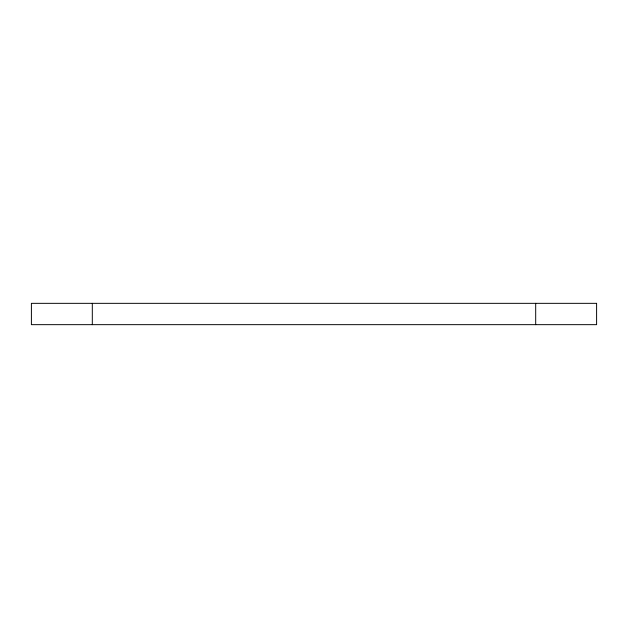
<?xml version="1.0" encoding="UTF-8"?>
<svg xmlns="http://www.w3.org/2000/svg" width="628" height="628" viewBox="0 0 628 628"><rect width="100%" height="100%" fill="white"/><g stroke="black" fill="none" stroke-linecap="round" stroke-linejoin="round"><path stroke-width="0.94" d="M535.692 303.34L535.692 324.66M92.308 303.34L92.308 324.66M596.6 303.34L31.4 303.34L31.4 324.66L596.6 324.66L596.6 303.34"/></g></svg>
